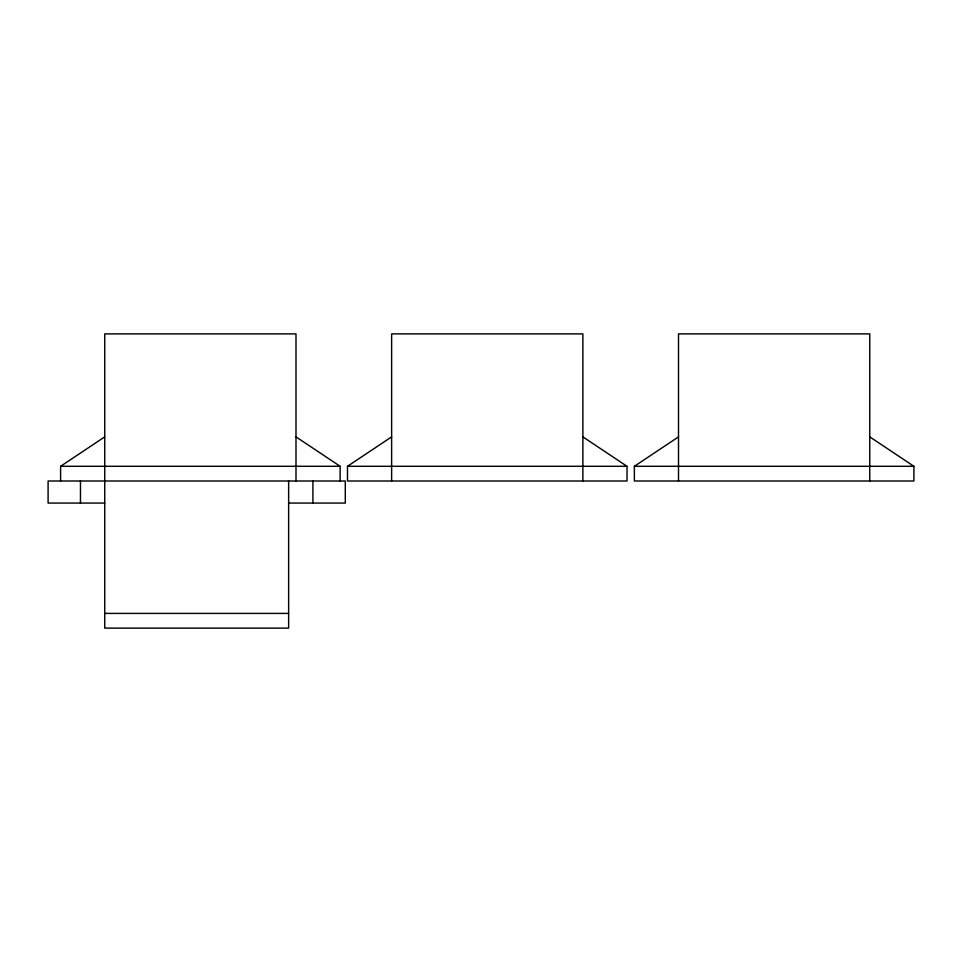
<?xml version="1.0" encoding="UTF-8"?>
<svg xmlns="http://www.w3.org/2000/svg" width="962" height="962" viewBox="0 0 962 962"><rect width="100%" height="100%" fill="white"/><g stroke="black" fill="none" stroke-linecap="round" stroke-linejoin="round"><path stroke-width="1.44" d="M60.606 481L60.606 466.293L104.738 436.868M582.876 436.868L627.02 466.293L627.02 481L347.486 481L347.486 466.293L391.63 436.868M869.768 436.868L913.9 466.293L913.9 481L634.367 481L634.367 466.293L678.511 436.868M60.606 466.293L340.127 466.293L340.127 481M347.486 466.293L627.02 466.293M634.367 466.293L913.9 466.293M104.738 503.066L48.1 503.066L48.1 481L345.286 481L345.286 503.066L288.636 503.066M104.738 613.407L288.636 613.407M295.995 436.868L340.127 466.293M869.768 481L869.768 333.886L678.511 333.886L678.511 481M582.876 481L582.876 333.886L391.63 333.886L391.63 481M312.915 481L312.915 503.066M295.995 481L295.995 333.886L104.738 333.886L104.738 628.114L288.636 628.114L288.636 481M80.471 481L80.471 503.066"/></g></svg>
